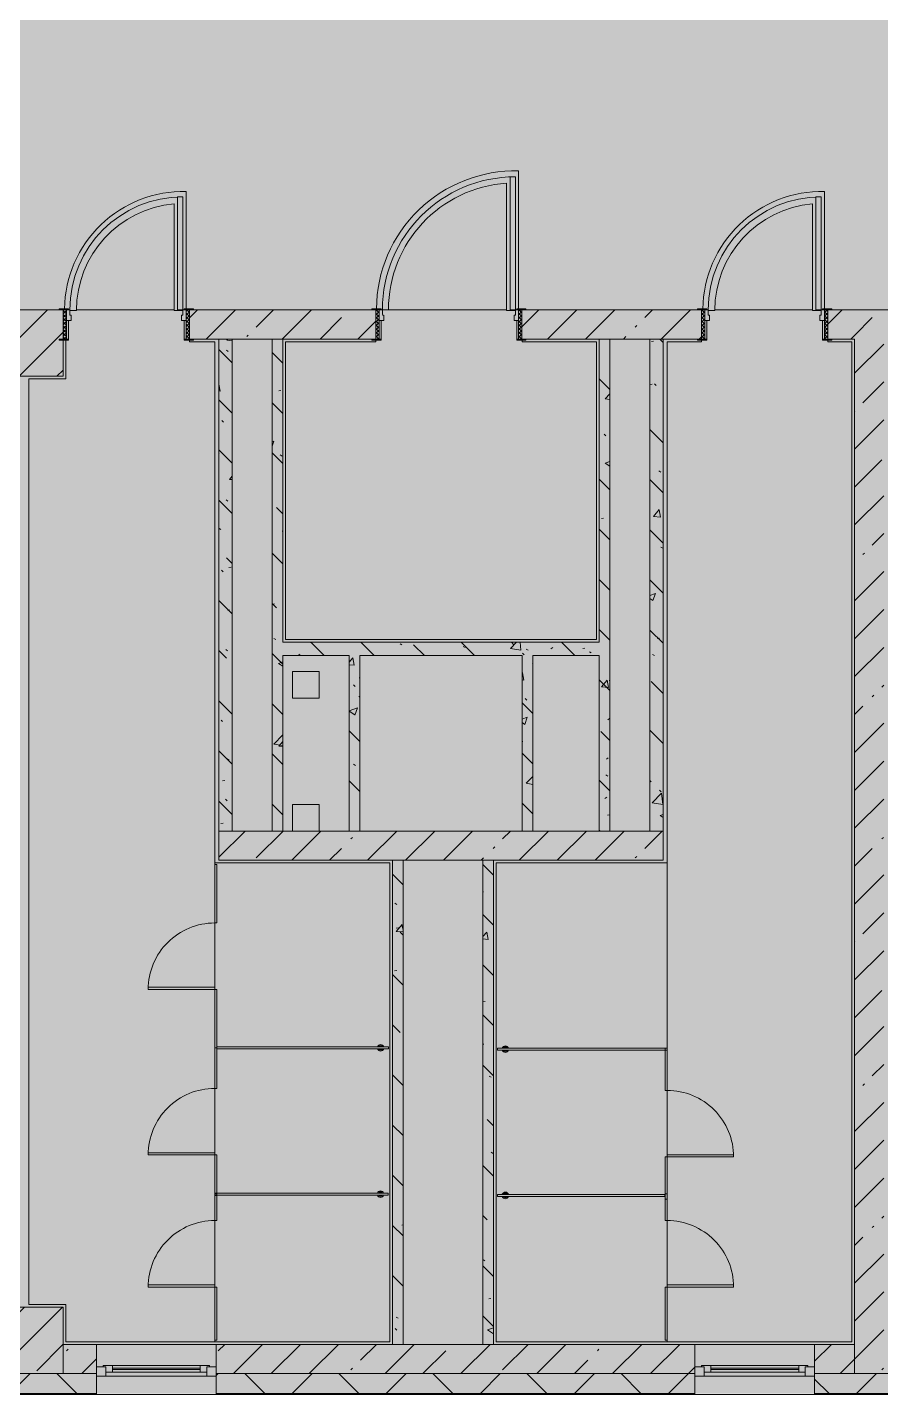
# Model space of a CAD drawing. Header units: millimetres. Extents: x 35224 to 234359, y -8553 to 29000.
# Drawn here: x 172989 to 179405, y -258 to 10024 of the extents above; entities that cross this region are included whole.
import ezdxf

# ---------------------------------------------------------------- set-up
doc = ezdxf.new("R2010")
doc.units = ezdxf.units.MM
doc.layers.add('A-DETL-GENF-2', color=7, linetype='Continuous', lineweight=9, true_color=0xc0c0c0, transparency=0.4)
for name, color, linetype, lineweight, true_color in [('A-DOOR-2', 7, 'Continuous', 5, 0xaaaaaa), ('A-DOOR-3', 7, 'Continuous', 5, 0xe2e2e2), ('A-DOOR-4', 7, 'Continuous', 5, 0xb7b7b7), ('A-DOOR-5', 7, 'Continuous', 5, 0x737373), ('A-DOOR-FRAM-2', 7, 'Continuous', 5, 0xe2e2e2), ('A-DOOR-FRAM-3', 7, 'Continuous', 5, 0xaaaaaa), ('A-DOOR-FRAM-4', 7, 'Continuous', 5, 0xb7b7b7), ('A-FLOR-1', 7, 'Continuous', 5, 0xb7b7b7), ('A-GENM-2', 7, 'Continuous', 5, 0x737373), ('A-GENM-4', 7, 'Continuous', 5, 0xe2ddcd), ('A-GLAZ-2', 7, 'Continuous', 5, 0x737373), ('A-WALL-5', 7, 'Continuous', 5, 0x737373), ('A-WALL-6', 7, 'Continuous', 9, 0x737373), ('I-WALL-2', 7, 'Continuous', 5, 0x737373), ('I-WALL-4', 7, 'Continuous', 5, 0x787878), ('S-COLS-2', 7, 'Continuous', 5, 0x737373)]:
    doc.layers.add(name, color=color, linetype=linetype, lineweight=lineweight, true_color=true_color)
for name, color, linetype, lineweight in [('A-WALL', 7, 'Continuous', 9), ('A-WALL-4', 7, 'Continuous', 5), ('I-WALL-3', 7, 'Continuous', 5), ('S-COLS-1', 7, 'Continuous', 5)]:
    doc.layers.add(name, color=color, linetype=linetype, lineweight=lineweight)
pattern_1 = [(45, (107348.7, 0), (-285.1231, 285.1231), []), (45, (107633.8, 0), (-285.1231, 285.1231), [504.031, -100.806, 16.764, -84.042])]
pattern_2 = [(135, (107348.7, 0), (-377.1708, -377.1708), [533.4, -88.9, 17.78, -88.9]), (135, (107348.7, 376.94), (-377.1708, -377.1708), []), (50, (107348.7, 0), (637.6445, -55.7866), [66.675, -733.425]), (355, (107348.7, 0), (-123.3494, 668.699), [53.34, -586.74]), (100.451, (107401.8, -4.65), (514.299, 612.908), [56.665, -623.315]), (46.184, (107348.7, 177.8), (948.7764, -147.15), [100.012, -1100.137]), (96.636, (107427.8, 165.5), (830.909, 865.997), [84.998, -934.973]), (351.184, (107348.7, 177.8), (830.918, 865.988), [80.01, -880.11]), (21, (107437.6, 133.35), (530.6506, -357.9283), [66.675, -733.425]), (326, (107437.6, 133.35), (216.308, 644.6585), [53.34, -586.74]), (71.451, (107481.8, 103.5), (746.9596, 286.7243), [56.665, -623.315]), (37.5, (107348.7, 0), (10.8105, 295.9426), [16.764, -562.864, 16.764, -578.866, -588.962]), (37.5, (107348.7, 0), (10.8105, 295.9426), [-1175.258, 16.764, -572.198]), (7.5, (107348.7, 0), (233.8692, 350.6318), [16.764, -322.834, 16.764, -549.529, -224.472]), (7.5, (107348.7, 0), (233.8692, 350.6318), [-905.891, 16.764, -207.708]), (327.5, (107150.44, 0), (474.5678, -20.0513), [16.764, -205.486, 16.764, -676.656, -920.115]), (327.5, (107150.44, 0), (474.5678, -20.0513), [-915.67, 16.764, -903.351]), (317.5, (107061.54, 0), (518.4522, 88.9934), [16.764, -272.161, 16.764, -443.738, -653.415]), (317.5, (107061.54, 0), (518.4522, 88.9934), [-749.427, 16.764, -636.651])]

# ---------------------------------------------------------------- blocks, each defined once
blk = doc.blocks.new('BSC_Колонна _Прямоугольная - 500х500-V109-3_7_2_птичка')
at = {"layer": 'S-COLS-1'}
h = blk.add_hatch(dxfattribs=at)
h.set_pattern_fill('FP_80', color=256, style=0, pattern_type=2)
h.set_pattern_definition([(45, (-65660, -150), (-285.1231, 285.1231), []), (45, (-65374.88, -150), (-285.1231, 285.1231), [504.031, -100.806, 16.764, -84.042])])
h.paths.add_polyline_path([(-250, -250), (250, -250), (250, 250), (-250, 250)])
at = {"layer": 'S-COLS-2'}
for p, q in [((250, 250), (-250, 250)), ((-250, 250), (-250, -250)), ((250, -250), (250, 250)), ((-250, -250), (250, -250))]:
    blk.add_line(p, q, dxfattribs=at)
blk = doc.blocks.new('BSC_Колонна _Прямоугольная - 500х500-V112-3_7_2_птичка')
at = {"layer": 'S-COLS-1'}
h = blk.add_hatch(dxfattribs=at)
h.set_pattern_fill('FP_83', color=256, style=0, pattern_type=2)
h.set_pattern_definition([(45, (-65660, -7650), (-285.1231, 285.1231), []), (45, (-65374.88, -7650), (-285.1231, 285.1231), [504.031, -100.806, 16.764, -84.042])])
h.paths.add_polyline_path([(-250, -250), (250, -250), (250, 22), (220, 22), (220, 30), (250, 30), (250, 250), (-250, 250), (-250, 30)])
at = {"layer": 'S-COLS-2'}
for p, q in [((220, 250), (-250, 250)), ((-250, 250), (-250, -250)), ((250, -250), (250, 22)), ((-250, -250), (250, -250))]:
    blk.add_line(p, q, dxfattribs=at)
blk = doc.blocks.new('120_Окно_СКБ_1Ст - 120_Окно_СКБ_1Ст 900х2500_h_-V127-3_7_2_птичка')
at = {"layer": 'A-GLAZ-2'}
for p, q in [((-450, -127), (-450, -57)), ((-450, -57), (-380, -57)), ((450, -57), (-450, -57)), ((-380, -57), (-380, -127)), ((380, -87), (-380, -87)), ((-380, -87), (-380, -127)), ((-330, -137), (-330, -87)), ((330, -137), (330, -87)), ((380, -127), (380, -57)), ((380, -57), (450, -57)), ((380, -127), (380, -87)), ((450, -57), (450, -127)), ((-380, -127), (-450, -127)), ((-450, -127), (-400, -127)), ((-380, -127), (-400, -127)), ((-400, -127), (-400, -137)), ((-400, -137), (400, -137)), ((400, -137), (-400, -137)), ((-330, -107), (330, -107)), ((330, -117), (-330, -117)), ((450, -127), (380, -127)), ((400, -127), (380, -127)), ((400, -127), (450, -127)), ((400, -137), (400, -127))]:
    blk.add_line(p, q, dxfattribs=at)
blk = doc.blocks.new('110_Дверь_СКБ_1Ст_Внутренняя1 - Д-7_л__950x2100h_Туалет-21784696-3_7_2_птичка')
at = {"layer": 'A-DOOR-2'}
h = blk.add_hatch(dxfattribs=at)
h.set_pattern_fill('FP_111', color=256, style=0, pattern_type=2)
h.set_pattern_definition([(135, (1826.41, 174.685), (-14.14214, -14.14214), []), (225, (1826.41, 174.685), (14.14214, -14.14214), [])])
h.paths.add_polyline_path([(487, -110), (487, 110), (462, 110), (462, -110)])
at = {"layer": 'A-DOOR-3'}
h = blk.add_hatch(color=256, dxfattribs=at)
h.paths.add_polyline_path([(462, 30), (462, 110), (437, 110), (437, 70), (427, 70), (427, 30)])
h.paths.add_polyline_path([(-403, 30), (-403, 70), (-413, 70), (-413, 110), (-438, 110), (-438, 30)])
at = {"layer": 'A-DOOR-FRAM-2'}
for points in [[(397, 110), (437, 110), (437, 960), (397, 960), (397, 539)], [(-423, 110), (-423, 118), (-493, 118), (-493, 110)], [(517, 110), (517, 118), (447, 118), (447, 110)], [(-423, -110), (-423, 30), (-438, 30), (-438, -110)], [(462, -110), (462, 30), (447, 30), (447, -110)], [(-423, -118), (-423, -110), (-493, -110), (-493, -118)], [(517, -118), (517, -110), (447, -110), (447, -118)]]:
    blk.add_hatch(color=256, dxfattribs=at).paths.add_polyline_path(points)
at = {"layer": 'A-DOOR-FRAM-3'}
h = blk.add_hatch(dxfattribs=at)
h.set_pattern_fill('FP_112', color=256, style=0, pattern_type=2)
h.set_pattern_definition([(45, (-296.384, 174.685), (-14.1421, 14.1421), []), (135, (-296.384, 174.685), (-14.1421, -14.1421), [])])
h.paths.add_polyline_path([(-438, -110), (-438, 110), (-463, 110), (-463, -110)])
at = {"layer": 'A-DOOR-4'}
for p, q in [((437, 960), (397, 960)), ((397, 960), (397, 110)), ((437, 110), (437, 960)), ((397, 110), (437, 110))]:
    blk.add_line(p, q, dxfattribs=at)
blk.add_arc((437, 110), 850, 90, 180, dxfattribs=at)
at = {"layer": 'A-DOOR-FRAM-4'}
for p, q in [((-423, 118), (-493, 118)), ((-493, 118), (-493, 110)), ((-493, 110), (-423, 110)), ((-438, 110), (-463, 110)), ((-463, 110), (-463, -110)), ((-413, 110), (-438, 110)), ((-438, 110), (-438, 30)), ((-438, -110), (-438, 110)), ((-423, 110), (-438, 110)), ((-438, 110), (-438, 109)), ((-438, 109), (-423, 109)), ((-423, 110), (-423, 118)), ((-423, 109), (-423, 110)), ((-413, 70), (-413, 110)), ((437, 110), (437, 70)), ((462, 110), (437, 110)), ((517, 118), (447, 118)), ((447, 118), (447, 110)), ((462, 110), (447, 110)), ((447, 110), (447, 109)), ((447, 110), (517, 110)), ((447, 109), (462, 109)), ((462, 30), (462, 110)), ((487, 110), (462, 110)), ((462, 110), (462, -110)), ((462, 109), (462, 110)), ((487, -110), (487, 110)), ((517, 110), (517, 118)), ((-438, 30), (-403, 30)), ((-423, 30), (-438, 30)), ((-438, 30), (-438, -110)), ((-423, -110), (-423, 30)), ((-403, 70), (-413, 70)), ((-403, 30), (-403, 70)), ((437, 70), (427, 70)), ((427, 70), (427, 30)), ((427, 30), (462, 30)), ((462, 30), (447, 30)), ((447, 30), (447, -110)), ((462, -110), (462, 30)), ((-423, -110), (-493, -110)), ((-493, -110), (-493, -118)), ((-493, -118), (-423, -118)), ((-463, -110), (-438, -110)), ((-438, -110), (-423, -110)), ((-423, -118), (-423, -110)), ((447, -110), (462, -110)), ((517, -110), (447, -110)), ((447, -110), (447, -118)), ((447, -118), (517, -118)), ((462, -110), (487, -110)), ((517, -118), (517, -110))]:
    blk.add_line(p, q, dxfattribs=at)
blk = doc.blocks.new('110_Дверь_СКБ_1Ст_Внутренняя1 - Д-4 1100x2100h_су мгн-V137-3_7_2_птичка')
at = {"layer": 'A-DOOR-2'}
h = blk.add_hatch(dxfattribs=at)
h.set_pattern_fill('FP_113', color=256, style=0, pattern_type=2)
h.set_pattern_definition([(135, (1751.41, 174.685), (-14.14214, -14.14214), []), (225, (1751.41, 174.685), (14.14214, -14.14214), [])])
h.paths.add_polyline_path([(562, -110), (562, 110), (537, 110), (537, -110)])
at = {"layer": 'A-DOOR-3'}
h = blk.add_hatch(color=256, dxfattribs=at)
h.paths.add_polyline_path([(502, 30), (537, 30), (537, 110), (512, 110), (512, 70), (502, 70)])
h.paths.add_polyline_path([(-513, 30), (-478, 30), (-480, 70), (-488, 75), (-488, 110), (-513, 110), (-513, 90)])
at = {"layer": 'A-DOOR-FRAM-2'}
for points in [[(472, 110), (512, 110), (512, 1110), (472, 1110)], [(-546, 110), (-498, 110), (-498, 118), (-568, 118), (-568, 110)], [(592, 110), (592, 118), (522, 118), (522, 110)], [(-498, -110), (-498, 30), (-513, 30), (-513, -110)], [(537, -110), (537, 30), (522, 30), (522, -110)], [(-498, -118), (-498, -110), (-568, -110), (-568, -118)], [(592, -118), (592, -110), (522, -110), (522, -118)]]:
    blk.add_hatch(color=256, dxfattribs=at).paths.add_polyline_path(points)
at = {"layer": 'A-DOOR-FRAM-3'}
h = blk.add_hatch(dxfattribs=at)
h.set_pattern_fill('FP_114', color=256, style=0, pattern_type=2)
h.set_pattern_definition([(45, (-371.384, 174.685), (-14.1421, 14.1421), []), (135, (-371.384, 174.685), (-14.1421, -14.1421), [])])
h.paths.add_polyline_path([(-513, -110), (-513, 110), (-538, 105), (-538, -110)])
at = {"layer": 'A-DOOR-4'}
for p, q in [((472, 1110), (472, 110)), ((512, 1110), (472, 1110)), ((512, 110), (512, 1110)), ((472, 110), (512, 110))]:
    blk.add_line(p, q, dxfattribs=at)
blk.add_arc((512, 110), 1000, 90, 180, dxfattribs=at)
at = {"layer": 'A-DOOR-FRAM-4'}
for p, q in [((-498, 118), (-568, 118)), ((-568, 118), (-568, 110)), ((-568, 110), (-498, 110)), ((-513, 110), (-538, 110)), ((-538, 105), (-538, -110)), ((-488, 110), (-513, 110)), ((-513, 110), (-513, 30)), ((-513, -110), (-513, 110)), ((-498, 110), (-513, 110)), ((-513, 110), (-513, 109)), ((-513, 109), (-498, 109)), ((-498, 110), (-498, 118)), ((-498, 109), (-498, 110)), ((-488, 75), (-488, 110)), ((512, 110), (512, 70)), ((537, 110), (512, 110)), ((592, 118), (522, 118)), ((522, 118), (522, 110)), ((537, 110), (522, 110)), ((522, 110), (522, 109)), ((522, 110), (592, 110)), ((522, 109), (537, 109)), ((537, 30), (537, 110)), ((562, 110), (537, 110)), ((537, 110), (537, -110)), ((537, 109), (537, 110)), ((562, -110), (562, 110)), ((592, 110), (592, 118)), ((-513, 30), (-478, 30)), ((-498, 30), (-513, 30)), ((-513, 30), (-513, -110)), ((-498, -110), (-498, 30)), ((-480, 70), (-488, 70)), ((-478, 30), (-478, 69)), ((512, 70), (502, 70)), ((502, 70), (502, 30)), ((502, 30), (537, 30)), ((537, 30), (522, 30)), ((522, 30), (522, -110)), ((537, -110), (537, 30)), ((-498, -110), (-568, -110)), ((-568, -110), (-568, -118)), ((-568, -118), (-498, -118)), ((-538, -110), (-513, -110)), ((-513, -110), (-498, -110)), ((-498, -118), (-498, -110)), ((522, -110), (537, -110)), ((592, -110), (522, -110)), ((522, -110), (522, -118)), ((522, -118), (592, -118)), ((537, -110), (562, -110)), ((592, -118), (592, -110))]:
    blk.add_line(p, q, dxfattribs=at)
blk = doc.blocks.new('131_Сантехническая перегородка_Дверь_ поз_4 - СД-1-V244-3_7_2_птичка')
at = {"layer": 'A-GENM-4'}
for points in [[(-190, 8), (-190, -8), (250, -8), (250, 8), (-81, 8)], [(750, -8), (1190, -8), (1190, 8), (750, 8)]]:
    blk.add_hatch(color=256, dxfattribs=at).paths.add_polyline_path(points)
at = {"layer": 'A-DOOR-5'}
for p, q in [((266, 508), (250, 508)), ((250, 8), (250, 508)), ((266, 8), (266, 508)), ((266, 8), (250, 8))]:
    blk.add_line(p, q, dxfattribs=at)
blk.add_arc((250, 8), 500, 360, 90, dxfattribs=at)
at = {"layer": 'A-GENM-2'}
for p, q in [((250, 8), (-190, 8)), ((-190, 8), (-190, -8)), ((250, -8), (250, 8)), ((1190, 8), (750, 8)), ((750, 8), (750, -8)), ((1190, -8), (1190, 8)), ((-190, -8), (250, -8)), ((750, -8), (1190, -8))]:
    blk.add_line(p, q, dxfattribs=at)
blk = doc.blocks.new('131_Сантехническая перегородка_Дверь - СД-1-V245-3_7_2_птичка')
at = {"layer": 'A-GENM-4'}
for points in [[(0, -8), (317, -8), (317, 8), (0, 8)], [(817, 8), (817, -8), (1135, -8), (1135, 8)]]:
    blk.add_hatch(color=256, dxfattribs=at).paths.add_polyline_path(points)
at = {"layer": 'A-DOOR-5'}
for p, q in [((333, -8), (317, -8)), ((317, -8), (317, -508)), ((333, -8), (333, -508)), ((333, -508), (317, -508))]:
    blk.add_line(p, q, dxfattribs=at)
blk.add_arc((317, -8), 500, 270, 0, dxfattribs=at)
at = {"layer": 'A-GENM-2'}
for p, q in [((317, 8), (0, 8)), ((0, 8), (0, -8)), ((317, -8), (317, 8)), ((1135, 8), (817, 8)), ((817, 8), (817, -8)), ((1135, -8), (1135, 8)), ((0, -8), (317, -8)), ((817, -8), (1135, -8))]:
    blk.add_line(p, q, dxfattribs=at)
blk = doc.blocks.new('131_Сантехническая перегородка_Дверь - СД-1-V246-3_7_2_птичка')
at = {"layer": 'A-GENM-4'}
for points in [[(0, -8), (305, -8), (305, 8), (0, 8)], [(805, -8), (1110, -8), (1110, 8), (805, 8)]]:
    blk.add_hatch(color=256, dxfattribs=at).paths.add_polyline_path(points)
at = {"layer": 'A-DOOR-5'}
for p, q in [((321, 508), (305, 508)), ((305, 8), (305, 508)), ((321, 8), (321, 508)), ((321, 8), (305, 8))]:
    blk.add_line(p, q, dxfattribs=at)
blk.add_arc((305, 8), 500, 360, 90, dxfattribs=at)
at = {"layer": 'A-GENM-2'}
for p, q in [((305, 8), (0, 8)), ((0, 8), (0, -8)), ((305, -8), (305, 8)), ((1110, 8), (805, 8)), ((805, 8), (805, -8)), ((1110, -8), (1110, 8)), ((0, -8), (305, -8)), ((805, -8), (1110, -8))]:
    blk.add_line(p, q, dxfattribs=at)
blk = doc.blocks.new('131_Сантехническая перегородка_Дверь_сдвиг_ - СД-1-V247-3_7_2_птичка')
at = {"layer": 'A-GENM-4'}
for points in [[(0, -8), (400, -8), (400, 8), (0, 8)], [(900, -8), (1100, -8), (1100, 8), (900, 8)]]:
    blk.add_hatch(color=256, dxfattribs=at).paths.add_polyline_path(points)
at = {"layer": 'A-DOOR-5'}
for p, q in [((416, 508), (400, 508)), ((400, 8), (400, 508)), ((416, 8), (416, 508)), ((416, 8), (400, 8))]:
    blk.add_line(p, q, dxfattribs=at)
blk.add_arc((400, 8), 500, 360, 90, dxfattribs=at)
at = {"layer": 'A-GENM-2'}
for p, q in [((400, 8), (0, 8)), ((0, 8), (0, -8)), ((400, -8), (400, 8)), ((1100, 8), (900, 8)), ((900, 8), (900, -8)), ((1100, -8), (1100, 8)), ((0, -8), (400, -8)), ((900, -8), (1100, -8))]:
    blk.add_line(p, q, dxfattribs=at)
blk = doc.blocks.new('131_Сантехническая перегородка_Дверь_сдвиг_ - СД-1-V248-3_7_2_птичка')
at = {"layer": 'A-GENM-4'}
for points in [[(0, -8), (400, -8), (400, 8), (0, 8)], [(900, 8), (900, -8), (1100, -8), (1100, 8)]]:
    blk.add_hatch(color=256, dxfattribs=at).paths.add_polyline_path(points)
at = {"layer": 'A-DOOR-5'}
for p, q in [((416, -8), (400, -8)), ((400, -8), (400, -508)), ((416, -8), (416, -508)), ((416, -508), (400, -508))]:
    blk.add_line(p, q, dxfattribs=at)
blk.add_arc((400, -8), 500, 270, 0, dxfattribs=at)
at = {"layer": 'A-GENM-2'}
for p, q in [((400, 8), (0, 8)), ((0, 8), (0, -8)), ((400, -8), (400, 8)), ((1100, 8), (900, 8)), ((900, 8), (900, -8)), ((1100, -8), (1100, 8)), ((0, -8), (400, -8)), ((900, -8), (1100, -8))]:
    blk.add_line(p, q, dxfattribs=at)
blk = doc.blocks.new('131_Сантехническая перегородка - СП-4-V249-3_7_2_птичка')
at = {"layer": 'A-GENM-4'}
blk.add_hatch(color=256, dxfattribs=at).paths.add_polyline_path([(1330, -8), (1330, 8), (55, 8), (55, -8), (799, -8)])
at = {"layer": 'A-GENM-2'}
for p, q in [((1330, 8), (55, 8)), ((55, 8), (55, -8)), ((1330, -8), (1330, 8)), ((55, -8), (1330, -8))]:
    blk.add_line(p, q, dxfattribs=at)
at = {"layer": 'A-GENM-2', "flags": 128}
for points in [[(127, 8), (126, 9), (126, 9), (126, 9), (125, 10), (125, 10), (124, 11), (124, 11), (123, 12), (123, 12), (123, 12), (122, 13), (122, 13), (121, 13), (120, 14), (120, 14), (119, 14), (119, 14), (118, 14), (118, 15), (117, 15), (116, 15), (116, 15), (115, 15), (115, 15), (114, 15), (113, 15), (113, 15), (112, 15), (112, 15), (111, 15), (110, 15), (110, 15), (109, 14), (109, 14), (108, 14), (108, 14), (107, 13), (107, 13), (106, 13), (106, 13), (105, 12), (105, 12), (104, 11), (104, 11), (103, 11), (103, 10), (102, 10), (102, 9), (102, 9), (101, 8), (101, 8)], [(101, -8), (101, -9), (102, -9), (102, -9), (103, -10), (103, -10), (103, -11), (104, -11), (104, -12), (105, -12), (105, -12), (106, -13), (106, -13), (107, -13), (107, -14), (108, -14), (108, -14), (109, -14), (110, -14), (110, -15), (111, -15), (111, -15), (112, -15), (113, -15), (113, -15), (114, -15), (114, -15), (115, -15), (116, -15), (116, -15), (117, -15), (117, -15), (118, -15), (118, -14), (119, -14), (120, -14), (120, -14), (121, -13), (121, -13), (122, -13), (122, -13), (123, -12), (123, -12), (124, -11), (124, -11), (125, -11), (125, -10), (125, -10), (126, -9), (126, -9), (126, -8), (127, -8)]]:
    blk.add_lwpolyline(points, dxfattribs=at)
at = {"layer": 'A-GENM-2'}
for radius, start, end in [(24.6, 19.9113, 160.0887), (17.6, 45, 135), (17.6, 45, 135), (15.1, 45, 135), (24.6, 199.9113, 340.0887), (17.6, 225, 315), (17.6, 225, 315), (15.1, 225, 315)]:
    blk.add_arc((114, 0), radius, start, end, dxfattribs=at)
blk = doc.blocks.new('131_Сантехническая перегородка - СП-4-V250-3_7_2_птичка')
at = {"layer": 'A-GENM-4'}
blk.add_hatch(color=256, dxfattribs=at).paths.add_polyline_path([(1330, -8), (1330, 8), (71, 8), (71, -8), (815, -8)])
at = {"layer": 'A-GENM-2'}
for p, q in [((1330, 8), (71, 8)), ((71, 8), (71, -8)), ((1330, -8), (1330, 8)), ((71, -8), (1330, -8))]:
    blk.add_line(p, q, dxfattribs=at)
at = {"layer": 'A-GENM-2', "flags": 128}
for points in [[(143, 8), (142, 9), (142, 9), (142, 9), (141, 10), (141, 10), (141, 11), (140, 11), (140, 12), (139, 12), (139, 12), (138, 13), (138, 13), (137, 13), (137, 14), (136, 14), (135, 14), (135, 14), (134, 14), (134, 15), (133, 15), (133, 15), (132, 15), (131, 15), (131, 15), (130, 15), (130, 15), (129, 15), (128, 15), (128, 15), (127, 15), (127, 15), (126, 15), (125, 14), (125, 14), (124, 14), (124, 14), (123, 13), (123, 13), (122, 13), (122, 13), (121, 12), (121, 12), (120, 11), (120, 11), (119, 11), (119, 10), (119, 10), (118, 9), (118, 9), (117, 8), (117, 8)], [(117, -8), (118, -9), (118, -9), (118, -9), (119, -10), (119, -10), (120, -11), (120, -11), (120, -12), (121, -12), (121, -12), (122, -13), (122, -13), (123, -13), (123, -14), (124, -14), (125, -14), (125, -14), (126, -14), (126, -15), (127, -15), (127, -15), (128, -15), (129, -15), (129, -15), (130, -15), (130, -15), (131, -15), (132, -15), (132, -15), (133, -15), (133, -15), (134, -15), (135, -14), (135, -14), (136, -14), (136, -14), (137, -13), (137, -13), (138, -13), (138, -13), (139, -12), (139, -12), (140, -11), (140, -11), (141, -11), (141, -10), (142, -10), (142, -9), (142, -9), (143, -8), (143, -8)]]:
    blk.add_lwpolyline(points, dxfattribs=at)
at = {"layer": 'A-GENM-2'}
for radius, start, end in [(24.6, 19.9113, 160.0887), (17.6, 45, 135), (17.6, 45, 135), (15.1, 45, 135), (24.6, 199.9113, 340.0887), (17.6, 225, 315), (17.6, 225, 315), (15.1, 225, 315)]:
    blk.add_arc((130, 0), radius, start, end, dxfattribs=at)
blk = doc.blocks.new('131_Сантехническая перегородка - СП-4-V251-3_7_2_птичка')
at = {"layer": 'A-GENM-4'}
blk.add_hatch(color=256, dxfattribs=at).paths.add_polyline_path([(1330, 8), (40, 8), (40, -8), (1330, -8)])
at = {"layer": 'A-GENM-2'}
for p, q in [((1330, 8), (40, 8)), ((40, 8), (40, -8)), ((1330, -8), (1330, 8)), ((40, -8), (1330, -8))]:
    blk.add_line(p, q, dxfattribs=at)
at = {"layer": 'A-GENM-2', "flags": 128}
for points in [[(111, 8), (111, 9), (111, 9), (110, 9), (110, 10), (110, 10), (109, 11), (109, 11), (108, 12), (108, 12), (107, 12), (107, 13), (106, 13), (106, 13), (105, 14), (105, 14), (104, 14), (103, 14), (103, 14), (102, 15), (102, 15), (101, 15), (101, 15), (100, 15), (99, 15), (99, 15), (98, 15), (98, 15), (97, 15), (96, 15), (96, 15), (95, 15), (95, 15), (94, 14), (93, 14), (93, 14), (92, 14), (92, 13), (91, 13), (91, 13), (90, 13), (90, 12), (89, 12), (89, 11), (88, 11), (88, 11), (87, 10), (87, 10), (87, 9), (86, 9), (86, 8), (86, 8)], [(86, -8), (86, -9), (86, -9), (87, -9), (87, -10), (88, -10), (88, -11), (89, -11), (89, -12), (89, -12), (90, -12), (90, -13), (91, -13), (91, -13), (92, -14), (93, -14), (93, -14), (94, -14), (94, -14), (95, -15), (95, -15), (96, -15), (97, -15), (97, -15), (98, -15), (98, -15), (99, -15), (100, -15), (100, -15), (101, -15), (101, -15), (102, -15), (103, -15), (103, -14), (104, -14), (104, -14), (105, -14), (105, -13), (106, -13), (106, -13), (107, -13), (107, -12), (108, -12), (108, -11), (109, -11), (109, -11), (110, -10), (110, -10), (110, -9), (111, -9), (111, -8), (111, -8)]]:
    blk.add_lwpolyline(points, dxfattribs=at)
at = {"layer": 'A-GENM-2'}
for radius, start, end in [(24.6, 19.9113, 160.0887), (17.6, 45, 135), (17.6, 45, 135), (15.1, 45, 135), (24.6, 199.9113, 340.0887), (17.6, 225, 315), (17.6, 225, 315), (15.1, 225, 315)]:
    blk.add_arc((99, 0), radius, start, end, dxfattribs=at)
blk = doc.blocks.new('131_Сантехническая перегородка - СП-4-V252-3_7_2_птичка')
at = {"layer": 'A-GENM-4'}
blk.add_hatch(color=256, dxfattribs=at).paths.add_polyline_path([(1330, 8), (26, 8), (26, -8), (1330, -8)])
at = {"layer": 'A-GENM-2'}
for p, q in [((1330, 8), (26, 8)), ((26, 8), (26, -8)), ((1330, -8), (1330, 8)), ((26, -8), (1330, -8))]:
    blk.add_line(p, q, dxfattribs=at)
at = {"layer": 'A-GENM-2', "flags": 128}
for points in [[(97, 8), (97, 9), (96, 9), (96, 9), (96, 10), (95, 10), (95, 11), (94, 11), (94, 12), (93, 12), (93, 12), (92, 13), (92, 13), (91, 13), (91, 14), (90, 14), (90, 14), (89, 14), (89, 14), (88, 15), (87, 15), (87, 15), (86, 15), (86, 15), (85, 15), (84, 15), (84, 15), (83, 15), (83, 15), (82, 15), (81, 15), (81, 15), (80, 15), (80, 14), (79, 14), (78, 14), (78, 14), (77, 13), (77, 13), (76, 13), (76, 13), (75, 12), (75, 12), (74, 11), (74, 11), (74, 11), (73, 10), (73, 10), (72, 9), (72, 9), (72, 8), (71, 8)], [(71, -8), (72, -9), (72, -9), (72, -9), (73, -10), (73, -10), (74, -11), (74, -11), (75, -12), (75, -12), (76, -12), (76, -13), (77, -13), (77, -13), (78, -14), (78, -14), (79, -14), (79, -14), (80, -14), (80, -15), (81, -15), (82, -15), (82, -15), (83, -15), (83, -15), (84, -15), (85, -15), (85, -15), (86, -15), (86, -15), (87, -15), (88, -15), (88, -15), (89, -14), (89, -14), (90, -14), (90, -14), (91, -13), (92, -13), (92, -13), (93, -13), (93, -12), (94, -12), (94, -11), (94, -11), (95, -11), (95, -10), (96, -10), (96, -9), (96, -9), (97, -8), (97, -8)]]:
    blk.add_lwpolyline(points, dxfattribs=at)
at = {"layer": 'A-GENM-2'}
for radius, start, end in [(24.6, 19.9113, 160.0887), (17.6, 45, 135), (17.6, 45, 135), (15.1, 45, 135), (24.6, 199.9113, 340.0887), (17.6, 225, 315), (17.6, 225, 315), (15.1, 225, 315)]:
    blk.add_arc((84, 0), radius, start, end, dxfattribs=at)

msp = doc.modelspace()

# ---------------------------------------------------------------- hatches: boundary and pattern name
at = {"layer": 'A-DETL-GENF-2'}
msp.add_hatch(color=256, dxfattribs=at).paths.add_polyline_path([(178200.6, -251.7), (183198.7, -251.7), (183198.7, 3288.3), (191918.7, 3288.3), (191918.7, 27348.3), (149258.7, 27348.3), (149258.7, 23888.3), (145658.8, 23888.3), (145658.8, -251.7), (177268.4, -251.7)])
at = {"layer": 'A-WALL-4'}
h = msp.add_hatch(dxfattribs=at)
h.set_pattern_fill('FP_93', color=256, style=0, pattern_type=2)
h.set_pattern_definition([(45, (107348.7, 0), (-353.5534, 353.5534), []), (135, (107348.7, 0), (-353.5534, -353.5534), [])])
h.paths.add_polyline_path([(178008.7, -250), (178008.7, -100), (174408.7, -100), (174408.7, -250), (177268.4, -250)])
h.paths.add_polyline_path([(183048.7, -250), (183048.7, -100), (178908.7, -100), (178908.7, -250), (182861.7, -250)])
h.paths.add_polyline_path([(165149.8, -250), (165158.7, -250), (165158.7, -100), (163975.8, -100), (163975.8, -250), (164217.6, -250)])
h.paths.add_polyline_path([(168758.7, -250), (168958.7, -250), (168958.7, -100), (168258.7, -100), (168258.7, -250)])
h.paths.add_polyline_path([(171058.7, -250), (171608.7, -250), (171608.7, -100), (171058.7, -100)])
h.paths.add_polyline_path([(173258.7, -250), (173508.7, -250), (173508.7, -100), (172508.7, -100), (172508.7, -250), (172758.7, -250)])
at = {"layer": 'I-WALL-3'}
h = msp.add_hatch(dxfattribs=at)
h.set_pattern_fill('FP_89', color=256, style=0, pattern_type=2)
h.set_pattern_definition(pattern_1)
h.paths.add_polyline_path([(178058.7, 7680), (178058.7, 7900), (176708.7, 7900), (176708.7, 7680), (178028.7, 7680)])
h.paths.add_polyline_path([(179008.7, 7680), (179208.7, 7680), (179208.7, 7900), (179008.7, 7900), (179008.7, 7750.3)])
h.paths.add_polyline_path([(174528.7, 7680), (175608.7, 7680), (175608.7, 7900), (174208.7, 7900), (174208.7, 7680), (174428.7, 7680)])
h = msp.add_hatch(dxfattribs=at)
h.set_pattern_fill('FP_89', color=256, style=0, pattern_type=2)
h.set_pattern_definition(pattern_1)
h.paths.add_polyline_path([(181108.7, 7680), (182828.7, 7680), (182828.7, 7900), (181053.7, 7900), (181053.7, 7680)])
h.paths.add_polyline_path([(179598.7, 7680), (179653.7, 7680), (179653.7, 7900), (179208.7, 7900), (179208.7, 7680), (179428.7, 7680)])
h = msp.add_hatch(dxfattribs=at)
h.set_pattern_fill('FP_89', color=256, style=0, pattern_type=2)
h.set_pattern_definition(pattern_1)
h.paths.add_polyline_path([(179208.7, 120), (179428.7, 120), (179428.7, 7680), (179208.7, 7680), (179208.7, 1965.8)])
h = msp.add_hatch(dxfattribs=at)
h.set_pattern_fill('FP_89', color=256, style=0, pattern_type=2)
h.set_pattern_definition(pattern_1)
h.paths.add_polyline_path([(175733.7, 3760), (177768.7, 3760), (177768.7, 3980), (174428.7, 3980), (174428.7, 3760), (175404, 3760)])
h = msp.add_hatch(dxfattribs=at)
h.set_pattern_fill('FP_89', color=256, style=0, pattern_type=2)
h.set_pattern_definition(pattern_1)
h.paths.add_polyline_path([(179132.8, -100), (179208.7, -100), (179208.7, 120), (178908.7, 120), (178908.7, -100)])
h.paths.add_polyline_path([(178008.7, -100), (178008.7, 120), (174408.7, 120), (174408.7, -100), (177268.4, -100)])
h.paths.add_polyline_path([(173508.7, -100), (173508.7, 120), (173258.7, 120), (173258.7, -100)])
h = msp.add_hatch(dxfattribs=at)
h.set_pattern_fill('FP_89', color=256, style=0, pattern_type=2)
h.set_pattern_definition(pattern_1)
h.paths.add_polyline_path([(183048.7, -100), (183048.7, 120), (179208.7, 120), (179208.7, -100), (182861.7, -100)])
at = {"layer": 'I-WALL-4'}
h = msp.add_hatch(dxfattribs=at)
h.set_pattern_fill('FP_99', color=256, style=0, pattern_type=2)
h.set_pattern_definition(pattern_2)
h.paths.add_polyline_path([(174528.7, 3980), (174528.7, 7680), (174428.7, 7680), (174428.7, 3980)])
h = msp.add_hatch(dxfattribs=at)
h.set_pattern_fill('FP_99', color=256, style=0, pattern_type=2)
h.set_pattern_definition(pattern_2)
h.paths.add_polyline_path([(174828.7, 3980), (174908.7, 3980), (174908.7, 7680), (174828.7, 7680), (174828.7, 4279.6)])
h = msp.add_hatch(dxfattribs=at)
h.set_pattern_fill('FP_99', color=256, style=0, pattern_type=2)
h.set_pattern_definition(pattern_2)
h.paths.add_polyline_path([(177368.7, 3980), (177368.7, 7680), (177288.7, 7680), (177288.7, 3980)])
h = msp.add_hatch(dxfattribs=at)
h.set_pattern_fill('FP_99', color=256, style=0, pattern_type=2)
h.set_pattern_definition(pattern_2)
h.paths.add_polyline_path([(177768.7, 3980), (177768.7, 7680), (177668.7, 7680), (177668.7, 3980)])
h = msp.add_hatch(dxfattribs=at)
h.set_pattern_fill('FP_99', color=256, style=0, pattern_type=2)
h.set_pattern_definition(pattern_2)
h.paths.add_polyline_path([(177288.7, 5300), (177288.7, 5400), (174908.7, 5400), (174908.7, 5300), (176788.7, 5300)])
h = msp.add_hatch(dxfattribs=at)
h.set_pattern_fill('FP_99', color=256, style=0, pattern_type=2)
h.set_pattern_definition(pattern_2)
h.paths.add_polyline_path([(175488.7, 3980), (175488.7, 5300), (175408.7, 5300), (175408.7, 3980)])
h = msp.add_hatch(dxfattribs=at)
h.set_pattern_fill('FP_99', color=256, style=0, pattern_type=2)
h.set_pattern_definition(pattern_2)
h.paths.add_polyline_path([(176788.7, 3980), (176788.7, 5300), (176708.7, 5300), (176708.7, 3980)])
h = msp.add_hatch(dxfattribs=at)
h.set_pattern_fill('FP_99', color=256, style=0, pattern_type=2)
h.set_pattern_definition(pattern_2)
h.paths.add_polyline_path([(175813.7, 120), (175813.7, 3760), (175733.7, 3760), (175733.7, 120)])
h = msp.add_hatch(dxfattribs=at)
h.set_pattern_fill('FP_99', color=256, style=0, pattern_type=2)
h.set_pattern_definition(pattern_2)
h.paths.add_polyline_path([(176414.6, 120), (176494.6, 120), (176494.6, 3760), (176414.6, 3760), (176414.6, 1965.8)])

# ---------------------------------------------------------------- linework, layer by layer
at = {"layer": 'A-FLOR-1'}
for p, q in [((176592.9, 8852.7), (176592.9, 7895.1)), ((176682.9, 7908), (176682.9, 8944.7)), ((174182.9, 7908), (174182.9, 8789.8)), ((178982.9, 7908), (178982.9, 8789.8)), ((174092.9, 8697), (174092.9, 7895.1)), ((178892.9, 8697), (178892.9, 7895.1)), ((173308.7, 7895.1), (173357.9, 7895.1)), ((173358.2, 7900), (174092.9, 7900)), ((174092.9, 7895.1), (174158.7, 7895.1)), ((175658.7, 7900), (175703.7, 7900)), ((176592.9, 7900), (175703.7, 7900)), ((176592.9, 7895.1), (176658.7, 7895.1)), ((178108.7, 7895.1), (178157.9, 7895.1)), ((178158.2, 7900), (178892.9, 7900)), ((178892.9, 7895.1), (178958.7, 7895.1)), ((173278.7, 7672), (173278.7, 7380)), ((174208.7, 7660), (174208.7, 7672)), ((174397.7, 7660), (174208.7, 7660)), ((174397.7, 7660), (174397.7, 3729)), ((175608.7, 7660), (174928.7, 7660)), ((174928.7, 7660), (174928.7, 5420)), ((175608.7, 7672), (175608.7, 7660)), ((176708.7, 7660), (176708.7, 7672)), ((177268.7, 7660), (176708.7, 7660)), ((177268.7, 5420), (177268.7, 7660)), ((178058.7, 7660), (177799.7, 7660)), ((177799.7, 2347.5), (177799.7, 7660)), ((178058.7, 7672), (178058.7, 7660)), ((179008.7, 7660), (179008.7, 7672)), ((179188.7, 7660), (179008.7, 7660)), ((179188.7, 140), (179188.7, 7660)), ((173278.7, 7380), (172998.7, 7380)), ((172998.7, 7380), (172998.7, 420)), ((174928.7, 5420), (177268.7, 5420)), ((174983.7, 4980), (174983.7, 5180)), ((174983.7, 5180), (175183.7, 5180)), ((175183.7, 5180), (175183.7, 4980)), ((175183.7, 4980), (174983.7, 4980)), ((174983.7, 3980), (174983.7, 4180)), ((174983.7, 4180), (175183.7, 4180)), ((175183.7, 4180), (175183.7, 3980)), ((175713.7, 3740), (174397.7, 3740)), ((175713.7, 140), (175713.7, 3740)), ((176513.7, 3740), (176513.7, 140)), ((177799.7, 3740), (176513.7, 3740)), ((174397.7, 2789), (174397.7, 3289)), ((174397.7, 1545.2), (174397.7, 2045.2)), ((177799.7, 2030.1), (177799.7, 1530.1)), ((174397.7, 551), (174397.7, 1051)), ((177799.7, 1051), (177799.7, 551)), ((172998.7, 420), (173278.7, 420)), ((173278.7, 420), (173278.7, 140)), ((173278.7, 140), (175713.7, 140)), ((174397.7, 140), (174397.7, 151)), ((176513.7, 140), (179188.7, 140)), ((177799.7, 151), (177799.7, 140))]:
    msp.add_line(p, q, dxfattribs=at)
for centre, radius, start, end in [((176658.7, 7900), 1045, 88.67391, 179.56055), ((176658.7, 7900), 955, 93.9518, 180), ((174162.9, 7895.1), 895, 88.71954, 179.17007), ((178962.9, 7895.1), 895, 88.71954, 179.17007), ((174162.9, 7895.1), 805, 94.98854, 180), ((178962.9, 7895.1), 805, 94.98854, 180)]:
    msp.add_arc(centre, radius, start, end, dxfattribs=at)
at = {"layer": 'A-WALL'}
for p, q in [((172508.7, -253), (173508.7, -253)), ((174408.7, -253), (178008.7, -253)), ((178908.7, -253), (183201.7, -253))]:
    msp.add_line(p, q, dxfattribs=at)
at = {"layer": 'A-WALL-4'}
msp.add_line((172508.7, -258), (183206.7, -258), dxfattribs=at)
at = {"layer": 'A-WALL-5'}
for p, q in [((173508.7, -258), (173508.7, -100)), ((174408.7, -100), (174408.7, -258)), ((178008.7, -258), (178008.7, -100)), ((178908.7, -100), (178908.7, -258))]:
    msp.add_line(p, q, dxfattribs=at)
at = {"layer": 'A-WALL-6'}
for p, q in [((174528.7, 7680), (174428.7, 7680)), ((174908.7, 7680), (174828.7, 7680)), ((177368.7, 7680), (177288.7, 7680)), ((177768.7, 7680), (177668.7, 7680)), ((174428.7, 3980), (174528.7, 3980)), ((174828.7, 3980), (174908.7, 3980)), ((175408.7, 3980), (175488.7, 3980)), ((176708.7, 3980), (176788.7, 3980)), ((177288.7, 3980), (177368.7, 3980)), ((177668.7, 3980), (177768.7, 3980)), ((175813.7, 3760), (175733.7, 3760)), ((176494.6, 3760), (176414.6, 3760)), ((175733.7, 120), (175813.7, 120)), ((176414.6, 120), (176494.6, 120)), ((173508.7, -100), (173258.7, -100)), ((178008.7, -100), (174408.7, -100)), ((178908.7, -100), (183048.7, -100)), ((172508.7, -250), (173508.7, -250)), ((174408.7, -250), (178008.7, -250)), ((178908.7, -250), (183198.7, -250))]:
    msp.add_line(p, q, dxfattribs=at)
at = {"layer": 'I-WALL-2'}
for p, q in [((175578.7, 7900), (174238.7, 7900)), ((178028.7, 7900), (176738.7, 7900)), ((179208.7, 7900), (179038.7, 7900)), ((179598.7, 7900), (179208.7, 7900)), ((174238.7, 7680), (174428.7, 7680)), ((174428.7, 7680), (174428.7, 3760)), ((174528.7, 3980), (174528.7, 7680)), ((174528.7, 7680), (174828.7, 7680)), ((174828.7, 7680), (174828.7, 3980)), ((174908.7, 5400), (174908.7, 7680)), ((174908.7, 7680), (175578.7, 7680)), ((176738.7, 7680), (177288.7, 7680)), ((177288.7, 7680), (177288.7, 5400)), ((177368.7, 3980), (177368.7, 7680)), ((177368.7, 7680), (177668.7, 7680)), ((177668.7, 7680), (177668.7, 3980)), ((177768.7, 3760), (177768.7, 7680)), ((177768.7, 7680), (178028.7, 7680)), ((179038.7, 7680), (179208.7, 7680)), ((179208.7, -100), (179208.7, 7680)), ((177288.7, 5400), (174908.7, 5400)), ((174908.7, 3980), (174908.7, 5300)), ((174908.7, 5300), (175408.7, 5300)), ((175408.7, 5300), (175408.7, 3980)), ((175488.7, 5300), (176708.7, 5300)), ((175488.7, 3980), (175488.7, 5300)), ((176708.7, 5300), (176708.7, 3980)), ((176788.7, 5300), (177288.7, 5300)), ((176788.7, 3980), (176788.7, 5300)), ((177288.7, 5300), (177288.7, 3980)), ((174828.7, 3980), (174528.7, 3980)), ((175408.7, 3980), (174908.7, 3980)), ((176708.7, 3980), (175488.7, 3980)), ((177288.7, 3980), (176788.7, 3980)), ((177668.7, 3980), (177368.7, 3980)), ((174428.7, 3760), (175733.7, 3760)), ((175733.7, 3760), (175733.7, 120)), ((175813.7, 3760), (176414.6, 3760)), ((175813.7, 120), (175813.7, 3760)), ((176414.6, 3760), (176414.6, 120)), ((176494.6, 3760), (177768.7, 3760)), ((176494.6, 120), (176494.6, 3760)), ((175733.7, 120), (173258.7, 120)), ((173508.7, -100), (173508.7, 120)), ((174408.7, 120), (174408.7, -100)), ((176414.6, 120), (175813.7, 120)), ((179208.7, 120), (176494.6, 120)), ((178008.7, -100), (178008.7, 120)), ((178908.7, 120), (178908.7, -100))]:
    msp.add_line(p, q, dxfattribs=at)

# ---------------------------------------------------------------- block references
at = {"layer": 'A-DOOR-4'}
for name, p in [('110_Дверь_СКБ_1Ст_Внутренняя1 - Д-4 1100x2100h_су мгн-V137-3_7_2_птичка', (176146.2, 7790)), ('110_Дверь_СКБ_1Ст_Внутренняя1 - Д-7_л__950x2100h_Туалет-21784696-3_7_2_птичка', (173721.2, 7790)), ('110_Дверь_СКБ_1Ст_Внутренняя1 - Д-7_л__950x2100h_Туалет-21784696-3_7_2_птичка', (178521.2, 7790))]:
    msp.add_blockref(name, p, dxfattribs=at)
at = {"layer": 'A-GENM-2'}
for name, p, rotation in [('131_Сантехническая перегородка_Дверь_ поз_4 - СД-1-V244-3_7_2_птичка', (174405.7, 2539), 89.99999999997657), ('131_Сантехническая перегородка - СП-4-V251-3_7_2_птичка', (175744, 2350), 180), ('131_Сантехническая перегородка_Дверь - СД-1-V246-3_7_2_птичка', (174405.7, 1240), 89.99999999997657), ('131_Сантехническая перегородка_Дверь - СД-1-V245-3_7_2_птичка', (177791.7, 1212.8), 90.00000000002345), ('131_Сантехническая перегородка_Дверь_сдвиг_ - СД-1-V247-3_7_2_птичка', (174405.7, 151), 89.99999999997657), ('131_Сантехническая перегородка - СП-4-V252-3_7_2_птичка', (175728.2, 1250), 180), ('131_Сантехническая перегородка_Дверь_сдвиг_ - СД-1-V248-3_7_2_птичка', (177791.7, 151), 90.00000000002345)]:
    msp.add_blockref(name, p, dxfattribs=dict(at, rotation=rotation))
for name, p in [('131_Сантехническая перегородка - СП-4-V249-3_7_2_птичка', (176469.5, 2340)), ('131_Сантехническая перегородка - СП-4-V250-3_7_2_птичка', (176453.4, 1240))]:
    msp.add_blockref(name, p, dxfattribs=at)
at = {"layer": 'A-GLAZ-2', "rotation": 180}
for p in [(173958.7, -175), (178458.7, -175)]:
    msp.add_blockref('120_Окно_СКБ_1Ст - 120_Окно_СКБ_1Ст 900х2500_h_-V127-3_7_2_птичка', p, dxfattribs=at)
at = {"layer": 'S-COLS-2'}
for name, p in [('BSC_Колонна _Прямоугольная - 500х500-V112-3_7_2_птичка', (173008.7, 7650)), ('BSC_Колонна _Прямоугольная - 500х500-V109-3_7_2_птичка', (173008.7, 150))]:
    msp.add_blockref(name, p, dxfattribs=at)

doc.saveas('drawing.dxf')
